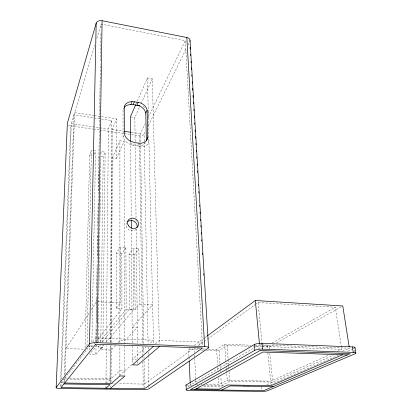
<?xml version="1.0" encoding="UTF-8"?>
<svg xmlns="http://www.w3.org/2000/svg" width="412" height="412" viewBox="0 0 412 412"><rect width="100%" height="100%" fill="white"/><g stroke="black" fill="none" stroke-linecap="round" stroke-linejoin="round"><path stroke-width="0.31" stroke-dasharray="2.06 1.54" d="M119.882 375.306L119.887 345.761M119.887 342.552L119.923 140.75L124.136 141.331L124.774 343.258M111.271 342.243L112.383 157.93L116.426 158.455L116.539 118.913L94.961 115.684M125.907 247.509L121.87 253.916L121.942 308.701L116.148 308.387L116.297 253.462L120.211 247.025L125.907 247.509L126.165 309.221L99.421 342.161M110.56 387.105L110.565 385.915M110.586 382.897L110.823 345.606M110.843 342.393L112.193 129.6L116.539 118.913M111.029 381.914L111.25 345.457M109.973 384.674L110.236 345.699M110.261 342.48L111.755 120.52L100.425 118.836M105.935 388.228L105.966 385.251M105.987 382.825L106.337 345.56M106.373 341.708L108.377 129.049L111.755 120.52M115.556 345.349L111.219 350.076L100.683 349.731L102.835 347.213L102.861 345.287M102.897 342.078L105.132 152.136L100.992 151.59L100.945 154.804M100.683 349.731L100.744 345.23M100.785 342.012L103.237 156.745L105.132 152.136M102.835 347.213L98.051 347.048L98.082 345.122M98.128 341.903L100.384 192.095M100.425 189.525L100.878 159.305M95.8 341.718L100.42 63.994M100.477 60.78L100.935 33.125M101.022 27.98L101.084 24.117L185.312 40.628L202.447 345.637M96.99 345.158L89.698 354.14L95.883 354.33L96.032 345.323M96.084 342.109L96.31 328.601M96.413 322.169L96.815 297.727M96.964 288.719L97.335 266.209M97.505 255.914L97.85 234.685M98.03 223.752L98.37 203.168M98.571 190.947L98.88 172.293M99.101 158.785L99.143 156.21M87.571 346.693L91.799 346.837L91.85 344.267M91.902 341.697L95.584 150.874L93.194 150.56M89.775 350.282L89.883 345.143M86.978 346.029L91.402 150.323L92.597 150.483M85.052 347.934L89.662 154.984L91.402 150.323M63.948 383.34L64.112 378.978L66.662 379.025M64.257 375.121L73.98 114.907L99.792 118.744M64.725 381.764L64.864 378L91.155 344.061M65.008 374.168L74.654 112.646L94.842 45.021M60.363 386.574L60.492 383.366M60.595 380.796L70.71 125.866A4.032 2.215 4.5 0 1 68.5 125.124M61.043 386.399L61.187 382.748L64.112 378.978M61.342 378.896L71.348 123.718L73.98 114.907M96.866 38.259L101.084 24.117M94.24 154.356L95.584 150.874M148.902 140.744A8.013 6.489 27.9 0 1 141.342 146.466L133.57 145.395L129.044 143.912A11.165 9.033 27 0 1 123.09 137.108L123.023 109.556L123.512 108.371M112.383 157.93L119.923 140.75M136.001 104.082L137.021 101.759M137.278 101.177L147.47 77.94L152.301 78.78L159.423 344.056M123.09 137.108L123.59 135.97M116.426 158.455L124.136 141.331M135.131 141.352L134.848 117.538L139.539 107.125M141.1 103.654L152.301 78.78M131.15 144.73L132.206 142.5M133.57 145.395L134.369 143.731M143.767 343.629L140.374 133.658L145.122 123.832M148.191 117.477L185.312 40.628M138.823 143.165L137.464 145.93A9.476 7.674 27.4 0 0 145.534 142.645M144.205 141.264L144.071 134.188L145.209 131.886M148.33 125.552L186.379 48.415M188.078 44.959L189.499 42.081M89.1 313.017L65.951 348.593L85.021 349.216M91.207 309.783L96.465 301.697L120.216 303.047L120.211 247.025M129.419 309.103L129.064 254.503L133.256 248.132L138.87 248.611L139.632 304.149L135.136 309.412L129.419 309.103L102.125 342.12M135.136 309.412L134.564 254.956L138.87 248.611M116.148 308.387L120.216 303.047M92.726 342.032L95.862 337.979L153.46 340.204L149.247 344.041M91.799 346.837L95.368 342.321M97.747 339.308L121.942 308.701M98.051 347.048L99.683 345.076M95.883 354.33L103.726 345.102M106.198 342.187L133.843 309.633L133.256 248.132M118.156 342.516L119.887 340.626L124.769 340.806L137.345 327.488L132.144 327.257L152.651 304.89L139.632 304.149M105.982 383.464L110.009 379.797L69.211 379.066M146.445 346.595L132.412 359.382L136.547 359.496M119.629 375.538L132.01 364.589M155.489 343.824L159.326 340.43L202.251 342.089L197.6 345.462M188.969 356.571L188.645 349.603L190.715 348.078M194.33 345.416L204.671 337.804M205.186 337.428L206.736 336.285M192.955 348.835L144.421 384.082L118.244 383.66M198.352 345.699L203.549 341.945M204.064 341.569L207.185 339.318M207.705 338.942L254.977 304.767M255.492 304.391L258.092 302.511L335.353 307.249L341.702 349.34L337.593 351.178M208.297 349.201L216.63 349.489L224.664 344.195L251.026 345.199M206.402 350.215L219.081 350.648L227.125 345.436L249.42 346.265M190.241 383.814L190.298 385.081L255.11 347.347M255.661 347.028L259.539 344.767L260.827 344.818M258.442 348.593L261.785 346.677M263.247 345.663L267.105 345.807L269.34 344.545M272.136 342.964L335.353 307.249M262.161 346.744L269.165 347.007L273.661 344.499M276.473 342.933L342.779 305.967M206.191 384.468L218.942 384.674L227.249 380.348L270.648 381.157L328.781 355.123M269.814 353.383L272.734 382.089L229.747 381.311L221.435 385.575L220.832 376.686M266.868 384.684L332.999 355.458M342.357 351.318L349.381 348.217L261.466 344.844M270.766 384.762L338.267 355.314M347.656 351.215L351.766 349.422M352.353 349.165L354.114 348.398L354.691 352.028M187.63 385.859A4.465 0.819 -2.8 0 0 188.856 385.92L190.787 385.951M198.507 386.07L199.794 386.09M203.652 386.147L222.305 386.435M243.528 386.76L250.604 386.873M195.994 384.303L197.904 384.334M201.092 384.386L202.364 384.406M61.187 382.748L63.747 382.789M111.219 383.551L115.051 383.608M190.298 385.081L192.842 385.122M203.641 385.292L225.24 385.637M64.864 378L68.711 378.072M69.355 378.082L111.049 378.849L119.887 370.795L124.862 370.908M199.326 348.887L194.196 348.707L194.387 352.517M203.168 349.021L205.732 349.108M188.645 349.603L198.157 349.927M201.329 350.04L203.863 350.128M254.889 345.344L262.604 345.637M262.346 346.358L341.702 349.34M253.241 346.41L261.522 346.719M126.165 309.221L133.843 309.633M116.297 253.462L121.87 253.916M129.064 254.503L134.564 254.956M89.662 154.984L93.797 155.52M100.899 156.442L103.237 156.745M70.71 125.866L92.968 129.044M93.606 129.136L99.328 129.95M99.967 130.043L123.497 133.406M124.136 133.498L139.4 135.677A3.832 2.101 -0.1 0 0 144.071 134.188M71.348 123.718L108.377 129.049M112.193 129.6L123.466 131.222M131.608 132.396L140.374 133.658M74.654 112.646L94.327 115.587M130.398 116.864L134.848 117.538M269.165 347.007L269.36 348.918M267.105 345.807L267.419 348.964M267.8 352.749L270.648 381.157M258.092 302.511L261.975 342.547M261.538 387.038L261.831 390.154M227.125 345.436L228.624 365.933M228.67 366.577L228.995 371.058M229.041 371.701L229.747 381.311M224.664 344.195L225.936 361.952M225.977 362.591L226.296 367.03M226.343 367.664L226.476 369.564M226.523 370.197L227.249 380.348M219.081 350.648L219.977 363.987M220.023 364.62L220.322 369.064M220.363 369.698L220.492 371.603M216.63 349.489L217.639 364.841M217.809 367.401L218.102 371.882M218.478 377.639L218.942 384.674M194.516 355.062L195.958 383.665M189 357.204L189.118 359.738M188.856 385.92L188.907 387.053M147.47 77.94L153.537 343.716M144.221 141.903L148.078 343.804M148.135 347.017L148.186 349.592M148.238 352.162L148.284 354.732M148.294 355.376L148.861 384.952M148.876 385.596L148.912 387.527M143.819 346.837L143.922 353.259M143.973 356.468L144.004 358.394M144.046 360.964L144.478 387.584M139.4 135.677L139.498 142.104M139.508 142.748L142.588 343.309M142.634 346.523L142.763 354.881M142.773 355.525L142.835 359.382M142.871 361.952L143.268 387.666M135.162 143.927L136.053 218.581M136.058 219.225L136.089 221.8M136.176 228.881L137.536 343.51M137.577 346.662L137.721 358.893M137.752 361.36L137.778 363.791M130.604 141.949L131.232 217.217M131.237 217.86L131.253 219.787M131.335 229.438L132.278 343.299M132.298 345.874L132.448 363.6M124.785 345.828L124.877 375.404M142.985 106.548A7.859 6.195 27.3 0 1 144.597 107.429M147.867 111.42A7.859 6.195 27.3 0 1 148.279 113.47M123.023 109.556A10.99 8.698 26.5 0 1 123.549 108.428M136.223 229.041A5.711 5.026 30.1 0 1 128.693 229.731A5.711 5.026 30.1 0 1 126.824 222.578"/><path stroke-width="0.62" d="M97.011 342.645L204.64 346.554A5.984 1.411 -3.1 0 1 208.184 348.202L148.933 388.815A4.614 0.834 -2.1 0 1 143.299 389.592L60.291 388.501A4.893 0.891 -0.8 0 1 56.15 387.553L89.471 343.984A6.391 1.56 -0.8 0 1 97.011 342.645L102.099 20.734L186.827 37.497A4.733 3.229 -3.6 0 1 189.783 41.504M89.471 343.984L96.187 23.16A5.001 3.476 5.8 0 1 102.099 20.734M56.15 387.553L67.367 123.147L96.187 23.16M124.27 107.408A10.99 8.698 26.5 0 1 128.765 104.792L130.8 104.622L132.072 101.64L138.216 102.305A9.373 7.38 27 0 1 147.161 110.169L147.764 137.603L146.353 140.384L145.786 113.084L147.161 110.169M130.8 104.622L133.133 104.674L134.42 101.697M135.749 104.663L130.398 116.864L130.599 141.306M138.216 102.305L136.908 105.271A9.306 7.354 26.9 0 1 145.786 113.084M105.935 388.228L109.973 384.674L63.922 383.963M153.594 346.26L132.458 364.872L137.793 365.011L159.49 346.471M110.55 388.289L124.882 376.048L119.882 375.945L111.019 383.752L64.679 383.021M207.257 335.904L255.327 300.513L342.779 305.967L349.185 346.956M186.039 385.524A4.465 0.819 -2.8 0 1 186.07 385.014L254.281 344.566A5.794 1.36 -4.2 0 1 261.975 343.351L352.368 346.894A5.624 1.205 -5.8 0 1 354.809 347.986M186.27 389.582L254.807 350.308A5.814 1.313 -4.2 0 1 262.537 349.118L353.238 352.389A5.65 1.164 -5.7 0 1 354.979 353.841L267.671 390.674A4.331 0.731 -3.9 0 1 261.944 391.4L189.067 390.452A4.481 0.793 -2.8 0 1 186.27 389.582L186.07 385.014M194.737 389.695L262.892 352.028L347.27 354.938M221.733 390.056L230.081 385.915L273.192 386.595M342.521 354.778L271.106 385.694L227.578 384.988L219.241 389.191L196.22 388.871M132.072 101.64L130.027 101.81A11.067 8.729 26.6 0 0 124.249 106.584L124.342 134.266A11.248 9.069 27 0 0 130.341 141.115L134.899 142.619L138.823 143.165A9.543 7.704 27.5 0 0 147.764 137.603M124.094 131.315L130.98 132.303M133.133 104.674L140.039 105.766M354.979 347.589L355.85 353.058M352.368 346.894L353.238 352.389M261.975 343.351L262.537 349.118M255.327 300.513L259.421 343.505M254.281 344.566L254.807 350.308M190.04 40.5L208.554 347.749M190.133 47.277L190.246 49.203M190.555 54.338L190.632 55.62M190.977 61.393L191.055 62.681M191.364 67.81L191.477 69.736M191.786 74.871L191.863 76.153M192.208 81.926L192.286 83.209M192.595 88.343L192.708 90.269M193.017 95.399L193.13 97.325M193.439 102.459L193.516 103.742M193.861 109.515L193.939 110.802M194.248 115.932L194.366 117.858M194.67 122.992L194.747 124.275M195.097 130.048L195.175 131.33M195.479 136.465L195.597 138.391M195.906 143.52L195.983 144.808M196.328 150.581L196.406 151.863M196.715 156.998L196.792 158.28M197.137 164.053L197.214 165.336M197.559 171.114L197.636 172.396M198.368 184.586L198.445 185.869M198.79 191.642L198.867 192.929M199.599 205.119L199.676 206.402M200.021 212.175L200.098 213.457M200.448 219.236L200.52 220.518M200.829 225.652L200.907 226.935M201.252 232.708L201.329 233.99M201.679 239.763L201.756 241.051M202.488 253.241L202.565 254.523M203.719 273.774L203.796 275.056M186.827 37.497L204.64 346.554M189.175 361.005L190.21 383.181M131.258 220.43L131.32 228.15M127.699 221.594A5.711 5.026 30.1 0 1 134.374 221.435A5.711 5.026 30.1 0 1 137.016 227.486M95.759 344.205L60.997 387.62L144.499 388.753L202.58 348.001L95.759 344.205M260.085 350.494L190.514 389.639L263.762 390.622L350.231 353.676L260.085 350.494M128.245 225.472A5.758 5.052 30.2 0 0 137.922 226.379A5.758 5.052 30.2 0 0 132.968 218.102A5.758 5.052 30.2 0 0 128.245 225.472"/></g></svg>
